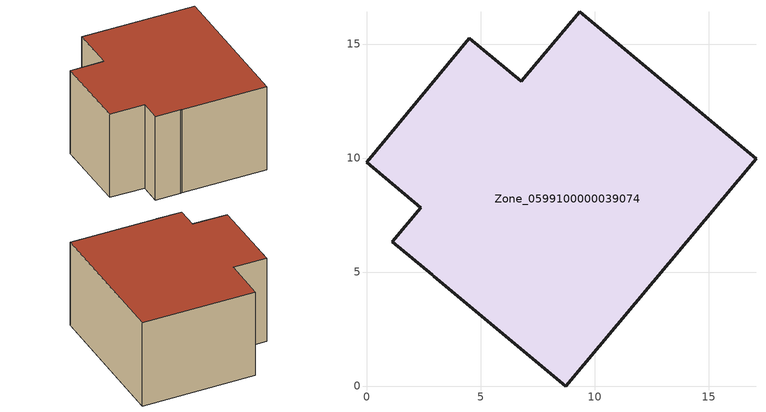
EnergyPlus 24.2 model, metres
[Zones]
Zone_0599100000039074
 floor ground (C_G): 2.89,4.87 1.13,6.34 2.37,7.82 0,9.81 4.51,15.25 6.79,13.36 9.35,16.41 17.08,9.98 8.74,0 2.95,4.83 z0
 wall outside (C_F): 8.74,0 17.08,9.98 9.35,16.41 6.79,13.36 4.51,15.25 0,9.81 2.37,7.82 1.13,6.34 2.89,4.87 2.95,4.83 8.74,0 z0:7.92
 roof outside (C_R): 2.89,4.87 2.95,4.83 8.74,0 17.08,9.98 9.35,16.41 6.79,13.36 4.51,15.25 0,9.81 2.37,7.82 1.13,6.34 z7.92
[BUILDING]
Pand.0599100000039074: North Axis=0; Terrain=City; Loads Convergence Tolerance Value=0.04; Temperature Convergence Tolerance Value=0.4; Solar Distribution=FullExterior; Maximum Number of Warmup Days=25; Minimum Number of Warmup Days=1
[Site:Location]
Rotterdam.The.Hague.AP_ZH_NLD Design_Conditions: Latitude=51.96; Longitude=4.45; Time Zone=1; Elevation=-4.5
[SITE:GROUNDTEMPERATURE:BUILDINGSURFACE]
18, 18, 18, 18, 18, 18, 18, 18, 18, 18, 18, 18
[MATERIAL] Thermal Absorptance=0.9; Solar Absorptance=0.7; Visible Absorptance=0.7
Name | Roughness | Thickness | Conductivity | Density | Specific Heat
G.D.1965 | MediumSmooth | 0.15 | 1 | 540 | 1210
F.D.1965 | Rough | 0.3 | 0.857143 | 1920 | 840
R.D.1965 | MediumRough | 0.2 | 0.08 | 1500 | 1000
[CONSTRUCTION]
C_G: G.D.1965
C_F: F.D.1965
C_R: R.D.1965
[ZONE]
Zone_0599100000039074: Type=1; Multiplier=1; Ceiling Height=Autocalculate; Volume=Autocalculate; Floor Area=autocalculate; Part of Total Floor Area=Yes
[ZONEINFILTRATION:DESIGNFLOWRATE]
Infil_Zone_0599100000039074: Zone or ZoneList or Space or SpaceList=Zone_0599100000039074; Schedule=AlwaysOn; Design Flow Rate Calculation Method=Flow/Area; Flow Rate per Floor Area=0.0042; Constant Term Coefficient=1; Temperature Term Coefficient=0; Velocity Term Coefficient=0; Velocity Squared Term Coefficient=0
[HVACTEMPLATE:ZONE:IDEALLOADSAIRSYSTEM]
Zone_0599100000039074: Maximum Heating Supply Air Temperature=50; Minimum Cooling Supply Air Temperature=13; Maximum Heating Supply Air Humidity Ratio=0.0156; Minimum Cooling Supply Air Humidity Ratio=0.0077; Heating Limit=NoLimit; Cooling Limit=NoLimit; Dehumidification Control Type=ConstantSensibleHeatRatio; Cooling Sensible Heat Ratio=0.7; Dehumidification Setpoint=60; Humidification Control Type=None; Humidification Setpoint=30; Outdoor Air Method=None; Outdoor Air Flow Rate per Person=0.00944; Outdoor Air Flow Rate per Zone Floor Area=0; Outdoor Air Flow Rate per Zone=0; Demand Controlled Ventilation Type=None; Outdoor Air Economizer Type=NoEconomizer; Heat Recovery Type=None; Sensible Heat Recovery Effectiveness=0.7; Latent Heat Recovery Effectiveness=0.65
[ZONECONTROL:THERMOSTAT]
ThermostatControl_Zone_0599100000039074: Zone or ZoneList=Zone_0599100000039074; Control Type Schedule=DualSetpointControlType; Control 1=Thermostat_Zone_0599100000039074; Temperature Difference Between Cutout And Setpoint=0
[THERMOSTATSETPOINT:DUALSETPOINT]
Thermostat_Zone_0599100000039074: Heating Setpoint Temperature Schedule=HeatingSetpoint_Zone_0599100000039074; Cooling Setpoint Temperature Schedule=CoolingSetpoint_Zone_0599100000039074
[SCHEDULE:COMPACT]
HeatingSetpoint_Zone_0599100000039074: Through: 12/31, For: AllDays, Until: 24:00, 21
CoolingSetpoint_Zone_0599100000039074: Through: 12/31, For: AllDays, Until: 24:00, 24
DualSetpointControlType: Through: 12/31, For: AllDays, Until: 24:00, 4
AlwaysOn: Through: 12/31, For: AllDays, Until: 24:00, 1
